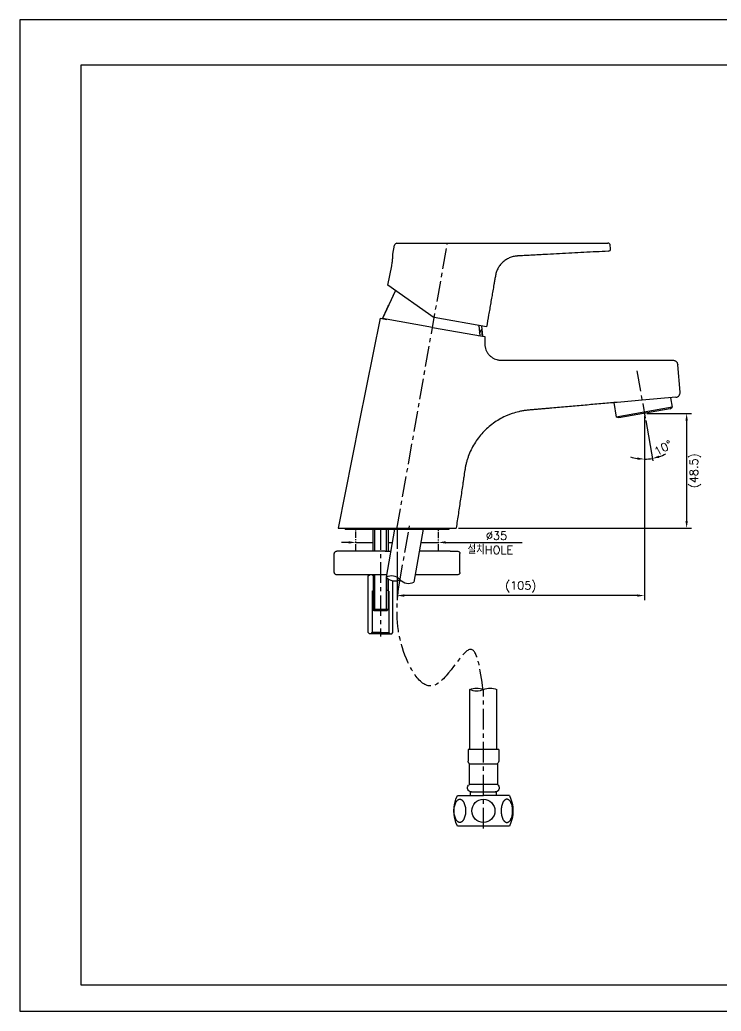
# Model space of a CAD drawing. Extents: x 8180 to 8774, y -5808 to -5388.
# Drawn here: x 8180.5 to 8477.5, y -5808.1 to -5388.1 of the extents above; entities that cross this region are included whole.
import ezdxf

# ---------------------------------------------------------------- set-up
doc = ezdxf.new("R2010")
doc.units = 0
doc.header["$LTSCALE"] = 7
doc.header["$MEASUREMENT"] = 0
doc.linetypes.add('CENTER', pattern=[2, 1.25, -0.25, 0.25, -0.25])
doc.linetypes.add('PHANTOM', pattern=[2.5, 1.25, -0.25, 0.25, -0.25, 0.25, -0.25])
doc.layers.get('0').update_dxf_attribs({"color": 2, "linetype": 'CONTINUOUS'})
for name, color, linetype in [('$AUDIT_BAD_LAYER1', 7, 'CONTINUOUS'), ('02___PRT_ALL_AXES', 7, 'CONTINUOUS'), ('08_ALL_FEATURES', 7, 'CONTINUOUS'), ('CL', 1, 'CENTER'), ('D', 2, 'CONTINUOUS'), ('DWG', 7, 'CONTINUOUS'), ('HT', 3, 'CONTINUOUS'), ('PH', 3, 'PHANTOM'), ('TXT', 4, 'CONTINUOUS')]:
    doc.layers.add(name, color=color, linetype=linetype)
doc.styles.add('GHS', font='ROMANS.shx', dxfattribs={"bigfont": 'GHS.shx'})

# ---------------------------------------------------------------- blocks, each defined once
blk = doc.blocks.new('A$C40264F52')
at = {"color": 2}
blk.add_line((-3.91, 5.83), (-3.91, 5.84), dxfattribs=at)
at = {"color": 7, "linetype": 'Continuous'}
for p, q in [((-14.92, -27.24), (-3.91, -27.24)), ((7.11, -27.24), (-3.91, -27.24)), ((-14.92, -40.24), (7.11, -40.24))]:
    blk.add_line(p, q, dxfattribs=at)
at = {"color": 2, "linetype": 'Continuous'}
for centre, radius, start, end in [((-6.76, 11.48), 6.77, 65.107, 115.329), ((-1.05, 11.48), 6.77, 64.671, 114.893), ((-1.01, 23.76), 6.78, 244.707, 294.8569)]:
    blk.add_arc(centre, radius, start, end, dxfattribs=at)
at = {"color": 7, "linetype": 'Continuous'}
for centre, start, end in [((-1.41, -33.74), 154.3207, 205.6793), ((-6.41, -33.74), 334.3207, 25.6793)]:
    blk.add_arc(centre, 15, start, end, dxfattribs=at)
at = {"layer": '08_ALL_FEATURES', "color": 7, "linetype": 'Continuous'}
for start, end in [(90, 270), (270, 90)]:
    blk.add_arc((-3.91, -33.74), 4.9, start, end, dxfattribs=at)
for points in [[(-16.31, -33.74), (-16.31, -33.42), (-16.28, -32.79), (-16.15, -31.88), (-15.93, -31.03), (-15.67, -30.4), (-15.43, -29.95), (-15.24, -29.67), (-15.03, -29.42), (-14.81, -29.21), (-14.58, -29.04), (-14.35, -28.93), (-14.11, -28.85), (-13.87, -28.83), (-13.62, -28.85), (-13.38, -28.93), (-13.15, -29.04), (-12.92, -29.21), (-12.7, -29.42), (-12.5, -29.67), (-12.3, -29.95), (-12.06, -30.4), (-11.8, -31.03), (-11.58, -31.88), (-11.45, -32.79), (-11.42, -33.42), (-11.42, -33.74)], [(8.5, -33.74), (8.5, -33.42), (8.47, -32.79), (8.34, -31.88), (8.11, -31.03), (7.86, -30.4), (7.62, -29.95), (7.42, -29.67), (7.22, -29.42), (7, -29.21), (6.77, -29.04), (6.54, -28.93), (6.3, -28.85), (6.05, -28.83), (5.81, -28.85), (5.57, -28.93), (5.33, -29.04), (5.11, -29.21), (4.89, -29.42), (4.68, -29.67), (4.49, -29.95), (4.25, -30.4), (3.99, -31.03), (3.77, -31.88), (3.63, -32.79), (3.6, -33.42), (3.6, -33.74)], [(-11.42, -33.74), (-11.42, -34.05), (-11.45, -34.68), (-11.58, -35.6), (-11.8, -36.44), (-12.06, -37.08), (-12.3, -37.52), (-12.5, -37.81), (-12.7, -38.06), (-12.92, -38.26), (-13.15, -38.43), (-13.38, -38.55), (-13.62, -38.62), (-13.87, -38.64), (-14.11, -38.62), (-14.35, -38.55), (-14.58, -38.43), (-14.81, -38.26), (-15.03, -38.06), (-15.24, -37.81), (-15.43, -37.52), (-15.67, -37.08), (-15.93, -36.44), (-16.15, -35.6), (-16.28, -34.68), (-16.31, -34.05), (-16.31, -33.74)], [(3.6, -33.74), (3.6, -34.05), (3.63, -34.68), (3.77, -35.6), (3.99, -36.44), (4.25, -37.08), (4.49, -37.52), (4.68, -37.81), (4.89, -38.06), (5.11, -38.26), (5.33, -38.43), (5.57, -38.55), (5.81, -38.62), (6.05, -38.64), (6.3, -38.62), (6.54, -38.55), (6.77, -38.43), (7, -38.26), (7.22, -38.06), (7.42, -37.81), (7.62, -37.52), (7.86, -37.08), (8.11, -36.44), (8.34, -35.6), (8.47, -34.68), (8.5, -34.05), (8.5, -33.74)]]:
    blk.add_open_spline(points, degree=3, knots=[0, 0, 0, 0, 0.080704, 0.159092, 0.233029, 0.300701, 0.331795, 0.360921, 0.388061, 0.413284, 0.436751, 0.458743, 0.479657, 0.5, 0.520343, 0.541257, 0.563249, 0.586716, 0.611939, 0.639079, 0.668205, 0.699299, 0.766971, 0.840908, 0.919296, 1, 1, 1, 1], dxfattribs=at)
at = {"layer": 'CL'}
blk.add_line((-3.91, -41.24), (-3.91, 17.63), dxfattribs=at)
at = {"layer": 'D'}
for p, q in [((-9.91, -14.01), (2.09, -14.01)), ((2.09, -22.37), (-9.91, -22.37))]:
    blk.add_line(p, q, dxfattribs=at)
at = {"layer": 'D', "color": 0}
for p in [(-14.58, -27.24), (6.77, -27.24)]:
    blk.add_line(p, (-3.91, -27.24), dxfattribs=at)
at = {"layer": 'DWG'}
for p, q in [((-9.66, -7.74), (-9.66, 17.6)), ((1.84, -7.74), (1.84, 17.6)), ((-10.41, -7.74), (-10.41, -12.65)), ((-10.41, -7.74), (2.59, -7.74)), ((2.59, -7.74), (2.59, -12.65)), ((-10.08, -13.52), (-10.13, -13.45)), ((-9.91, -14.01), (-9.91, -22.37)), ((2.09, -14.01), (2.09, -22.37)), ((2.27, -13.52), (2.32, -13.45)), ((1.59, -25.74), (-9.41, -25.74)), ((-9.41, -27.24), (-9.41, -25.74)), ((1.59, -27.24), (1.59, -25.74))]:
    blk.add_line(p, q, dxfattribs=at)
for centre, radius, start, end in [((-9.11, -12.65), 1.3, 180, 218.1929), ((-10.71, -14.01), 0.8, 0, 38.1929), ((2.89, -14.01), 0.8, 141.8071, 180), ((1.29, -12.65), 1.3, 321.8071, 0), ((-8.96, -24.09), 1.65, 135.5407, 270), ((-8.96, -24.09), 1.65, 222.0731, 259.655), ((-10.71, -22.37), 0.8, 315.5407, 0), ((1.15, -24.09), 1.65, 270, 44.4593), ((2.89, -22.37), 0.8, 180, 224.4593)]:
    blk.add_arc(centre, radius, start, end, dxfattribs=at)

msp = doc.modelspace()

# ---------------------------------------------------------------- hatches: boundary and pattern name
at = {"layer": 'HT'}
h = msp.add_hatch(dxfattribs=at)
h.set_pattern_fill('ANSI31', color=256, scale=15, angle=10, style=0)
h.set_pattern_definition([(55, (10246.3564, -3596.9858), (-1.5359101, 1.0754558), [])])
h.paths.add_polyline_path([(8374.85, -5517.59), (8376.03, -5517.8), (8376.41, -5522.14), (8375.23, -5521.93)])

# ---------------------------------------------------------------- linework, layer by layer
at = {"layer": '$AUDIT_BAD_LAYER1'}
for p, q in [((8456.02, -5548.18), (8456.73, -5552.21)), ((8432.02, -5550.28), (8433.09, -5556.38)), ((8456.73, -5552.21), (8433.09, -5556.38)), ((8455.84, -5552.95), (8456.73, -5552.21)), ((8434.18, -5556.77), (8433.09, -5556.38)), ((8455.84, -5552.95), (8434.18, -5556.77))]:
    msp.add_line(p, q, dxfattribs=at)
at = {"color": 7, "linetype": 'Continuous'}
for p, q in [((8338.42, -5487.31), (8339.17, -5483.53)), ((8340.15, -5482.73), (8429.55, -5482.7)), ((8430.67, -5485.02), (8430.54, -5483.61)), ((8378.12, -5518.17), (8355.98, -5514.27)), ((8318.28, -5603.91), (8318.28, -5603.41)), ((8318.28, -5603.91), (8340.27, -5603.91)), ((8336.43, -5603.91), (8336.43, -5613.21)), ((8336.43, -5603.91), (8339.21, -5603.91)), ((8340.27, -5603.91), (8362.28, -5603.91)), ((8362.28, -5603.91), (8362.28, -5603.41)), ((8313.67, -5622.21), (8313.67, -5614.21)), ((8335.17, -5613.21), (8314.71, -5613.21)), ((8361.65, -5613.21), (8349.65, -5613.21)), ((8362.77, -5613.21), (8365.83, -5613.21)), ((8366.86, -5622.21), (8366.86, -5614.21)), ((8335.81, -5623.21), (8314.71, -5623.21)), ((8365.83, -5623.21), (8347.94, -5623.21))]:
    msp.add_line(p, q, dxfattribs=at)
at = {"linetype": 'Continuous'}
msp.add_lwpolyline([(8180.5, -5808.09), (8774.5, -5808.09), (8774.5, -5388.09), (8180.5, -5388.09)], close=True, dxfattribs=at)
at = {"color": 7, "linetype": 'Continuous'}
for centre, start, end in [((8340.16, -5483.73), 90.0208, 168.6813), ((8429.55, -5483.7), 5.0215, 89.9872), ((8429.67, -5485.11), 273.0213, 5.0204)]:
    msp.add_arc(centre, 1, start, end, dxfattribs=at)
for centre, radius, start, end in [((8337.86, -5628.67), 4.98, 43.2299, 116.6602), ((8339.25, -5620.85), 4.95, 223.032, 296.8581), ((8345.11, -5621.86), 4.98, 223.2882, 296.7118)]:
    msp.add_arc(centre, radius, start, end)
for points, knots in [([(8337.99, -5492.31), (8338.05, -5491.99), (8338.17, -5491.36), (8338.29, -5490.44), (8338.35, -5489.71), (8338.39, -5489.17), (8338.41, -5488.81), (8338.42, -5488.48), (8338.42, -5488.18), (8338.42, -5487.93), (8338.42, -5487.74), (8338.42, -5487.61), (8338.42, -5487.54), (8338.42, -5487.47), (8338.42, -5487.41), (8338.42, -5487.37), (8338.42, -5487.34), (8338.42, -5487.33), (8338.42, -5487.32), (8338.42, -5487.32), (8338.42, -5487.31), (8338.42, -5487.31)], [0, 0, 0, 0, 0.194389, 0.381275, 0.55356, 0.632215, 0.704888, 0.770892, 0.829595, 0.880398, 0.922777, 0.940654, 0.956255, 0.969539, 0.980463, 0.98899, 0.995098, 0.99724, 0.998773, 0.999693, 1, 1, 1, 1]), ([(8429.72, -5486.11), (8428, -5486.2), (8424.55, -5486.38), (8419.39, -5486.65), (8414.22, -5486.92), (8409.06, -5487.2), (8404.75, -5487.42), (8401.31, -5487.6), (8399.18, -5487.72), (8397.47, -5487.81), (8396.17, -5487.88), (8394.81, -5487.95), (8393.66, -5488), (8392.76, -5488.05), (8392.13, -5488.08), (8391.58, -5488.12), (8391.1, -5488.14), (8390.66, -5488.18), (8390.09, -5488.26), (8389.39, -5488.4), (8388.57, -5488.65), (8387.5, -5489.06), (8386.24, -5489.75), (8384.9, -5490.82), (8383.75, -5492.11), (8382.99, -5493.33), (8382.52, -5494.37), (8382.23, -5495.18), (8382.02, -5496.01), (8381.87, -5496.85), (8381.72, -5497.7), (8381.52, -5498.84), (8381.22, -5500.58), (8380.81, -5502.88), (8380.36, -5505.45), (8379.91, -5507.99), (8379.47, -5510.53), (8378.87, -5513.93), (8378.42, -5516.47), (8378.12, -5518.17)], [0, 0, 0, 0, 0.069889, 0.139785, 0.209683, 0.279548, 0.34929, 0.384389, 0.418999, 0.436004, 0.453428, 0.471882, 0.491009, 0.500174, 0.508687, 0.516261, 0.52263, 0.528298, 0.534107, 0.545675, 0.557254, 0.568813, 0.59199, 0.615124, 0.63826, 0.661397, 0.672977, 0.684555, 0.696131, 0.707696, 0.719278, 0.730857, 0.754703, 0.790842, 0.825447, 0.860414, 0.895299, 0.930202, 1, 1, 1, 1]), ([(8313.67, -5614.21), (8313.67, -5614.07), (8313.73, -5613.81), (8313.97, -5613.47), (8314.31, -5613.26), (8314.58, -5613.21), (8314.71, -5613.21)], [0, 0, 0, 0, 0.249892, 0.49984, 0.749881, 1, 1, 1, 1]), ([(8365.83, -5613.21), (8365.96, -5613.21), (8366.23, -5613.26), (8366.57, -5613.47), (8366.81, -5613.81), (8366.86, -5614.07), (8366.86, -5614.21)], [0, 0, 0, 0, 0.250116, 0.500153, 0.750104, 1, 1, 1, 1]), ([(8314.71, -5623.21), (8314.58, -5623.21), (8314.31, -5623.16), (8313.97, -5622.94), (8313.73, -5622.61), (8313.67, -5622.34), (8313.67, -5622.21)], [0, 0, 0, 0, 0.250116, 0.500154, 0.750104, 1, 1, 1, 1]), ([(8366.86, -5622.21), (8366.86, -5622.34), (8366.81, -5622.61), (8366.57, -5622.94), (8366.23, -5623.16), (8365.96, -5623.21), (8365.83, -5623.21)], [0, 0, 0, 0, 0.249892, 0.49984, 0.749881, 1, 1, 1, 1])]:
    msp.add_open_spline(points, degree=3, knots=knots, dxfattribs=at)
at = {"layer": '02___PRT_ALL_AXES', "color": 7, "linetype": 'Continuous'}
for p, q in [((8336.34, -5500.54), (8337.99, -5492.31)), ((8355.98, -5514.28), (8336.34, -5500.54))]:
    msp.add_line(p, q, dxfattribs=at)
at = {"layer": '08_ALL_FEATURES', "color": 7, "linetype": 'Continuous'}
for p, q in [((8335.17, -5613.21), (8337.57, -5613.21)), ((8362.77, -5613.21), (8361.65, -5613.21))]:
    msp.add_line(p, q, dxfattribs=at)
at = {"layer": 'CL'}
for p, q in [((8340.18, -5603.91), (8361.49, -5483.05)), ((8441.83, -5536.84), (8445.36, -5556.83)), ((8341.08, -5627.56), (8345.52, -5602.41)), ((8333.27, -5603.91), (8333.27, -5649.41)), ((8340.27, -5603.41), (8340.27, -5612.41))]:
    msp.add_line(p, q, dxfattribs=at)
msp.add_spline([(8376.71, -5671.88), (8371.28, -5654.81), (8355.48, -5670.19), (8342.54, -5654.22), (8341.08, -5627.56)], degree=3, dxfattribs=at)
at = {"layer": 'D'}
for p, q in [((8445.01, -5555.86), (8445.01, -5634)), ((8446.01, -5554.86), (8464.88, -5554.86)), ((8445.53, -5557.82), (8448.54, -5574.9)), ((8462.88, -5557.86), (8462.88, -5600.41)), ((8330.77, -5613.21), (8330.77, -5603.91)), ((8335.77, -5613.21), (8335.77, -5603.91)), ((8366.27, -5603.41), (8464.88, -5603.41)), ((8319.78, -5609.49), (8316.78, -5609.49)), ((8322.78, -5609.49), (8330.11, -5609.49)), ((8336.43, -5609.49), (8338.23, -5609.49)), ((8350.31, -5609.49), (8357.78, -5609.49)), ((8360.78, -5609.49), (8393.18, -5609.49)), ((8340.27, -5613.41), (8340.27, -5634)), ((8330.17, -5623.71), (8330.17, -5629.98)), ((8330.77, -5638.41), (8330.77, -5623.21)), ((8335.77, -5638.41), (8335.77, -5624.37)), ((8336.54, -5625), (8336.54, -5630.08)), ((8442.01, -5632), (8343.27, -5632))]:
    msp.add_line(p, q, dxfattribs=at)
for start, end in [(252.2087, 261.1043), (288.8957, 297.7913), (270, 280)]:
    msp.add_arc((8445.01, -5554.86), 19.34, start, end, dxfattribs=at)
for points in [[(8463.38, -5557.86), (8462.38, -5557.86), (8462.88, -5554.86)], [(8451.15, -5572.68), (8451.4, -5573.65), (8448.37, -5573.91)], [(8441.98, -5574.47), (8442.06, -5573.48), (8445.01, -5574.21)], [(8463.38, -5600.41), (8462.38, -5600.41), (8462.88, -5603.41)], [(8319.78, -5608.99), (8319.78, -5609.99), (8322.78, -5609.49)], [(8360.78, -5608.99), (8360.78, -5609.99), (8357.78, -5609.49)], [(8343.27, -5631.5), (8343.27, -5632.5), (8340.27, -5632)], [(8442.01, -5631.5), (8442.01, -5632.5), (8445.01, -5632)]]:
    msp.add_solid(points, dxfattribs=at)
at = {"layer": 'DWG'}
for p, q in [((8339.59, -5502.82), (8334.06, -5514.67)), ((8333.09, -5514.5), (8324.25, -5558.61)), ((8333.09, -5514.5), (8335.94, -5515)), ((8355.25, -5518.4), (8334.06, -5514.67)), ((8355.25, -5518.41), (8376.41, -5522.14)), ((8374.85, -5517.59), (8375.23, -5521.93)), ((8376.03, -5517.8), (8376.41, -5522.14)), ((8374.56, -5521.81), (8377.41, -5522.31)), ((8460.12, -5545.82), (8459.11, -5534.3)), ((8458.3, -5547.98), (8444.02, -5549.23)), ((8324.25, -5558.61), (8315.26, -5603.41)), ((8315.26, -5603.41), (8340.27, -5603.41)), ((8330.11, -5613.21), (8330.11, -5603.91)), ((8339.21, -5603.91), (8335.63, -5624.23)), ((8340.27, -5603.41), (8365.27, -5603.41)), ((8351.29, -5603.91), (8347.35, -5626.3)), ((8328.07, -5623.71), (8328.57, -5623.21)), ((8328.07, -5647.71), (8328.07, -5623.71)), ((8330.67, -5624.21), (8329.67, -5623.21)), ((8330.11, -5623.21), (8330.11, -5637.91)), ((8330.67, -5629.69), (8330.67, -5624.21)), ((8330.67, -5624.21), (8330.77, -5624.21)), ((8335.87, -5629.69), (8335.87, -5624.47)), ((8336.43, -5624.92), (8336.43, -5637.91)), ((8338.47, -5647.71), (8338.47, -5625.74)), ((8329.77, -5630.21), (8330.67, -5629.69)), ((8329.77, -5630.21), (8329.77, -5647.71)), ((8329.77, -5630.21), (8330.11, -5630.21)), ((8335.87, -5629.69), (8335.77, -5629.69)), ((8336.77, -5630.21), (8335.87, -5629.69)), ((8336.77, -5630.21), (8336.43, -5630.21)), ((8336.77, -5630.21), (8336.77, -5647.71)), ((8330.61, -5638.41), (8330.11, -5637.91)), ((8336.43, -5637.91), (8330.11, -5637.91)), ((8335.93, -5638.41), (8330.61, -5638.41)), ((8335.93, -5638.41), (8336.43, -5637.91)), ((8328.57, -5648.21), (8328.07, -5647.71)), ((8333.27, -5648.21), (8328.57, -5648.21)), ((8329.27, -5648.21), (8329.77, -5647.71)), ((8333.27, -5647.71), (8329.77, -5647.71)), ((8333.27, -5647.71), (8336.77, -5647.71)), ((8333.27, -5648.21), (8337.97, -5648.21)), ((8337.27, -5648.21), (8336.77, -5647.71)), ((8337.97, -5648.21), (8338.47, -5647.71))]:
    msp.add_line(p, q, dxfattribs=at)
msp.add_arc((8458.13, -5545.99), 2, 274.9994, 5.0017, dxfattribs=at)
for points in [[(8334.06, -5514.67), (8336.4, -5509.66), (8338.74, -5504.64)], [(8376.41, -5522.14), (8376.32, -5521.11), (8376.23, -5520.08)]]:
    msp.add_open_spline(points, degree=2, dxfattribs=at)
for points, knots in [([(8377.41, -5522.31), (8377.41, -5522.84), (8377.41, -5523.55), (8377.41, -5524.46), (8377.41, -5525.04), (8377.41, -5525.62), (8377.46, -5526.21), (8377.56, -5526.78), (8377.75, -5527.54), (8378.11, -5528.45), (8378.72, -5529.45), (8379.49, -5530.34), (8380.4, -5531.09), (8381.41, -5531.68), (8382.33, -5532.02), (8383.09, -5532.2), (8383.85, -5532.31), (8384.61, -5532.32), (8385.34, -5532.31), (8386.05, -5532.31), (8386.94, -5532.31), (8388.02, -5532.31), (8389.45, -5532.31), (8391.23, -5532.31), (8393.38, -5532.31), (8395.52, -5532.31), (8397.66, -5532.31), (8399.81, -5532.31), (8403.03, -5532.31), (8407.74, -5532.31), (8413.77, -5532.31), (8420.05, -5532.31), (8426.19, -5532.31), (8434.4, -5532.31), (8444.66, -5532.31), (8452.85, -5532.31), (8456.94, -5532.31)], [0, 0, 0, 0, 0.018087, 0.024686, 0.0315, 0.038244, 0.045002, 0.051752, 0.058511, 0.072012, 0.085539, 0.099046, 0.112555, 0.126065, 0.139575, 0.146338, 0.153091, 0.166299, 0.172393, 0.178549, 0.190975, 0.203357, 0.21575, 0.24053, 0.265311, 0.290093, 0.314874, 0.339657, 0.364457, 0.4265, 0.503035, 0.573407, 0.644307, 0.715948, 0.858195, 1, 1, 1, 1]), ([(8456.94, -5532.31), (8457.21, -5532.31), (8457.63, -5532.36), (8458.14, -5532.57), (8458.48, -5532.81), (8458.75, -5533.13), (8459.01, -5533.62), (8459.09, -5534.03), (8459.11, -5534.31)], [0, 0, 0, 0, 0.249553, 0.374769, 0.500001, 0.625242, 0.750454, 1, 1, 1, 1]), ([(8444.02, -5549.23), (8440.02, -5549.58), (8436.02, -5549.93), (8432.02, -5550.28), (8431.91, -5550.29), (8431.8, -5550.3), (8431.69, -5550.31), (8431.63, -5550.32), (8431.57, -5550.32), (8431.52, -5550.33), (8429.3, -5550.52), (8424.86, -5550.91), (8418.21, -5551.49), (8411.57, -5552.07), (8406.59, -5552.51), (8403.27, -5552.8), (8401.61, -5552.94), (8399.95, -5553.09), (8398.29, -5553.24), (8396.63, -5553.38), (8395.25, -5553.51), (8394.14, -5553.65), (8393.06, -5553.83), (8391.31, -5554.19), (8389.38, -5554.75), (8387.53, -5555.43), (8385.7, -5556.21), (8383.5, -5557.35), (8381, -5558.98), (8378.67, -5560.84), (8376.55, -5562.93), (8374.63, -5565.21), (8372.96, -5567.68), (8371.53, -5570.3), (8370.57, -5572.59), (8369.94, -5574.47), (8369.53, -5575.9), (8369.21, -5577.35), (8368.86, -5579.34), (8368.57, -5581.38), (8368.27, -5583.43), (8367.96, -5585.48), (8367.58, -5588.04), (8367.12, -5591.11), (8366.66, -5594.18), (8366.04, -5598.28), (8365.58, -5601.36), (8365.28, -5603.41)], [-0.124869, -0.124869, -0.124869, -0.124869, -0.004995, -0.004995, -0.004995, -0.001699, -0.001699, -0.001699, 0, 0, 0, 0.066573, 0.132912, 0.199249, 0.265586, 0.28217, 0.298755, 0.315338, 0.331924, 0.348513, 0.365056, 0.373427, 0.381817, 0.397629, 0.426809, 0.441703, 0.456527, 0.486108, 0.515714, 0.545316, 0.574917, 0.604511, 0.634147, 0.663785, 0.693356, 0.708181, 0.722982, 0.737691, 0.75255, 0.783428, 0.79897, 0.81442, 0.845325, 0.876269, 0.907199, 0.938133, 1, 1, 1, 1])]:
    msp.add_open_spline(points, degree=3, knots=knots, dxfattribs=at)
at = {"layer": 'PH', "ltscale": 0.3}
for p, q in [((8322.78, -5612.8), (8322.78, -5604.24)), ((8357.78, -5612.92), (8357.78, -5604.2))]:
    msp.add_line(p, q, dxfattribs=at)
at = {"layer": 'TXT', "color": 4}
for p, q in [((8206.5, -5407.09), (8760.5, -5407.09)), ((8206.5, -5797.09), (8206.5, -5407.09))]:
    msp.add_line(p, q, dxfattribs=at)
at = {"layer": 'TXT', "color": 4, "linetype": 'Continuous'}
msp.add_line((8760.5, -5797.09), (8206.5, -5797.09), dxfattribs=at)

# ---------------------------------------------------------------- block references
at = {"layer": 'D', "xscale": -1}
msp.add_blockref('A$C40264F52', (8372.89, -5689.47), dxfattribs=at)

# ---------------------------------------------------------------- texts
at = {"layer": 'D', "char_height": 3.5, "attachment_point": 5, "style": 'GHS'}
for s, insert, rotation in [('\\A1;10%%d', (8452.98, -5569.42), 28.7237), ('\\A1;(48.5)', (8466.54, -5579.14), 90)]:
    msp.add_mtext(s, dxfattribs=dict(at, insert=insert, rotation=rotation))
for s, insert in [('%%C35', (8382.36, -5606.63)), ('\\A1;설치HOLE', (8379.71, -5612.71)), ('\\A1;(105)', (8392.64, -5628.34))]:
    msp.add_mtext(s, dxfattribs=dict(at, insert=insert))

doc.saveas('drawing.dxf')
